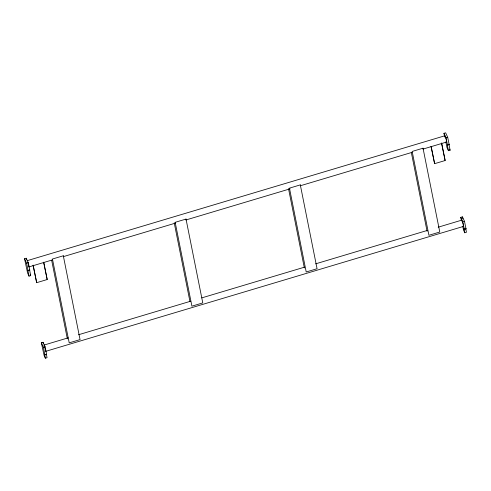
<?xml version="1.0" encoding="UTF-8"?>
<svg xmlns="http://www.w3.org/2000/svg" width="491" height="491" viewBox="0 0 491 491"><rect width="100%" height="100%" fill="white"/><g stroke="black" fill="none" stroke-linecap="round" stroke-linejoin="round"><path stroke-width="0.74" d="M444.631 136.111L444.84 135.774L446.294 139.739L446.485 142.059L422.99 149.086M461.491 220.496L461.7 220.158L463.16 224.117L463.344 226.443L45.62 351.366M29.012 276.132L27.588 273.039L24.55 258.732L26.232 258.229L28.294 262.71L29.773 270.111L28.091 270.615L27.858 270.111L29.012 276.132L30.694 275.629L29.54 269.608L29.773 270.111M444.699 137.007L443.956 133.306L445.644 132.803L447.7 137.277L449.179 144.679L447.497 145.183L447.264 144.679L448.418 150.7L450.106 150.197L448.952 144.176L449.179 144.679M27.115 260.696L444.84 135.774M24.55 258.732L26.612 263.213L28.294 262.71M443.956 133.306L446.018 137.781L447.7 137.277M52.255 259.96L28.76 266.981L28.705 265.324M63.265 256.664L175.588 223.074M185.868 219.999L290.113 188.82M300.394 185.745L411.98 152.376M33.075 265.324L36.678 282.681L47.197 279.532L43.834 262.691M431.012 146.318L434.615 163.675L445.141 160.526L441.624 142.949M45.356 358.197L44.116 355.502L41.342 342.779L43.024 342.276L45.086 346.756L46.596 354.312L44.914 354.815L44.583 354.097L45.356 358.197L47.044 357.693L46.399 354.275M461.436 220.784L460.748 217.347L462.436 216.844L464.498 221.324L466.008 228.886L464.32 229.389L463.989 228.665L464.768 232.771L466.45 232.268L465.677 228.162L466.008 228.886M68.2 337.839L43.975 345.081L45.829 351.028M78.48 334.764L190.803 301.173M201.813 297.877L304.592 267.141M315.609 263.851L427.195 230.475M438.205 227.186L461.7 220.158M41.342 342.779L43.404 347.26L45.086 346.756M460.748 217.347L462.81 221.828L464.498 221.324M449.627 149.166L450.106 150.197M448.418 150.7L446.994 147.607L445.816 141.917M445.141 160.526L441.685 143.9M464.768 232.771L463.529 230.07L462.749 226.369M47.197 279.532L43.601 262.176M30.221 274.592L30.694 275.629M27.803 262.2L28.57 264.661M462.436 216.844L462.847 218.906M446.018 137.781L447.497 145.183M462.81 221.828L464.32 229.389M431.251 146.827L434.615 163.675M411.366 152.664L427.072 231.261M288.505 188.612L304.359 267.957M174.213 222.797L189.919 301.388M51.647 260.242L67.353 338.839M33.161 265.103L36.678 282.681M26.232 258.229L26.532 259.714M43.024 342.276L43.3 343.651M26.612 263.213L28.091 270.615M43.404 347.26L44.914 354.815M63.314 255.774L52.451 259.021L69.206 342.859L80.064 339.606L63.314 255.774M186.021 219.078L175.164 222.325L191.913 306.157L202.777 302.91L186.021 219.078M300.314 184.892L289.457 188.145L306.212 271.977L317.069 268.73L300.314 184.892M423.027 148.196L412.17 151.443L428.919 235.281L439.783 232.028L423.027 148.196"/></g></svg>
